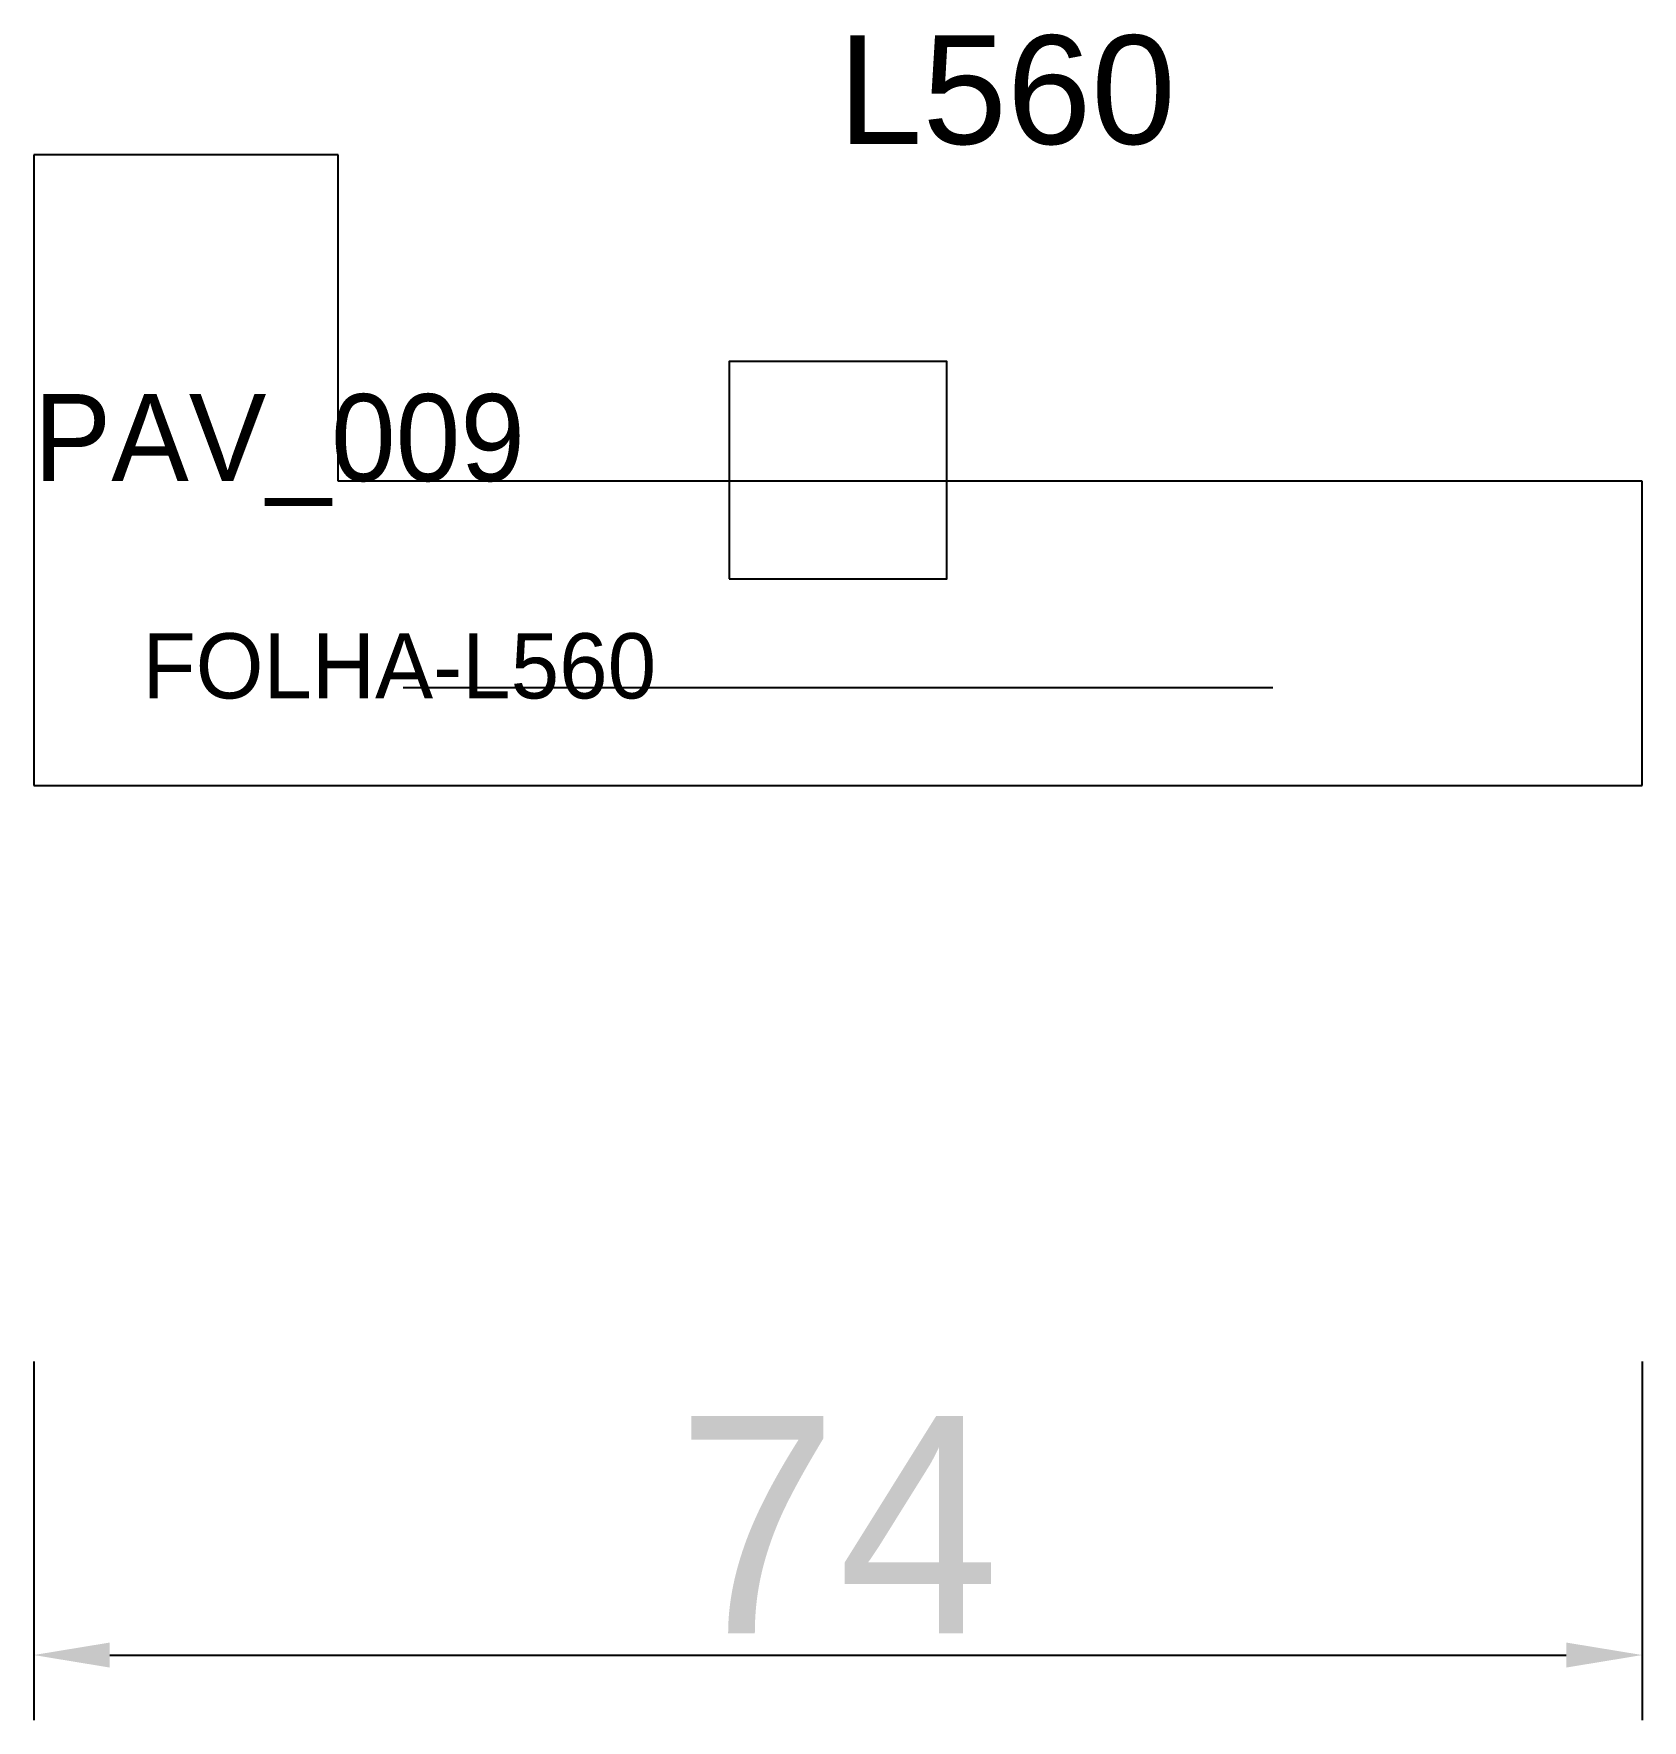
# Model space of a CAD drawing. Header units: metres. Extents: x 222.2 to 296.2, y 129.5 to 207.1.
import ezdxf

# ---------------------------------------------------------------- set-up
doc = ezdxf.new("R2010")
doc.units = ezdxf.units.M
for name, color, linetype in [('COTA', 241, 'CONTINUOUS'), ('FOLHA', 255, 'CONTINUOUS'), ('Hachura', 251, 'CONTINUOUS'), ('NOMENCLATURA', 7, 'CONTINUOUS'), ('Nível', 160, 'CONTINUOUS'), ('Painéis', 200, 'CONTINUOUS'), ('Pilares', 5, 'CONTINUOUS'), ('SARR_2.2x7', 40, 'CONTINUOUS')]:
    doc.layers.add(name, color=color, linetype=linetype)
doc.styles.add('ARIAL', font='Arial.ttf')
doc.dimstyles.new('EZ DXF', dxfattribs={"dimtxt": 10, "dimasz": 3.5, "dimexe": 3, "dimexo": 1.5, "dimgap": 1, "dimtad": 1, "dimdec": 1, "dimdsep": 46, "dimcen": 2.5, "dimazin": 3, "dimtfac": 1, "dimtmove": 0, "dimatfit": 3})

msp = doc.modelspace()

# ---------------------------------------------------------------- hatches: boundary and pattern name
at = {"layer": 'Hachura'}
h = msp.add_hatch(dxfattribs=at)
h.set_pattern_fill('ANSI31', scale=50)
h.paths.add_polyline_path([(222.2, 201.5), (222.2, 172.5), (296.2, 172.5), (296.2, 186.5), (236.2, 186.5), (236.2, 201.5)])
h = msp.add_hatch(dxfattribs=at)
h.set_pattern_fill('ANSI31', scale=50)
h.paths.add_polyline_path([(222.2, 201.5), (222.2, 172.5), (296.2, 172.5), (296.2, 186.5), (236.2, 186.5), (236.2, 201.5)])

# ---------------------------------------------------------------- linework, layer by layer
at = {"layer": 'Painéis', "color": 200}
for p, q in [((222.2, 201.5), (222.2, 172.5)), ((236.2, 201.5), (222.2, 201.5)), ((222.2, 201.5), (222.2, 172.5)), ((236.2, 201.5), (222.2, 201.5)), ((236.2, 186.5), (236.2, 201.5)), ((236.2, 186.5), (236.2, 201.5)), ((296.2, 186.5), (236.2, 186.5)), ((296.2, 186.5), (236.2, 186.5)), ((296.2, 172.5), (296.2, 186.5)), ((296.2, 172.5), (296.2, 186.5)), ((222.2, 172.5), (296.2, 172.5)), ((222.2, 172.5), (296.2, 172.5))]:
    msp.add_line(p, q, dxfattribs=at)
at = {"layer": 'Pilares'}
msp.add_lwpolyline([(254.2, 182), (264.2, 182), (264.2, 192), (254.2, 192)], close=True, dxfattribs=at)
msp.add_lwpolyline([(254.2, 182), (264.2, 182), (264.2, 192), (254.2, 192)], close=True, dxfattribs=at)
at = {"layer": 'SARR_2.2x7'}
msp.add_line((239.2, 177), (279.2, 177), dxfattribs=at)
msp.add_line((239.2, 177), (279.2, 177), dxfattribs=at)

# ---------------------------------------------------------------- texts
at = {"layer": 'FOLHA'}
msp.add_text('FOLHA-L560', height=3, dxfattribs=at).set_placement((227.2, 176.5))
msp.add_text('FOLHA-L560', height=3, dxfattribs=at).set_placement((227.2, 176.5))
at = {"layer": 'NOMENCLATURA', "insert": (259.2, 207), "char_height": 5, "attachment_point": 1, "style": 'ARIAL'}
msp.add_mtext('L560', dxfattribs=at)
msp.add_mtext('L560', dxfattribs=at)
at = {"layer": 'Nível'}
msp.add_text('PAV_009', height=4, dxfattribs=at).set_placement((222.2, 186.5))
msp.add_text('PAV_009', height=4, dxfattribs=at).set_placement((222.2, 186.5))

# ---------------------------------------------------------------- dimensions: what is measured, and where the dimension line sits
at = {"layer": 'COTA'}
msp.add_linear_dim(base=(222.2, 132.5), p1=(222.2, 147.5), p2=(296.2, 147.5), dimstyle='EZ DXF', dxfattribs=at).render()
msp.add_linear_dim(base=(222.2, 132.5), p1=(222.2, 147.5), p2=(296.2, 147.5), dimstyle='EZ DXF', dxfattribs=at).render()

doc.saveas('drawing.dxf')
